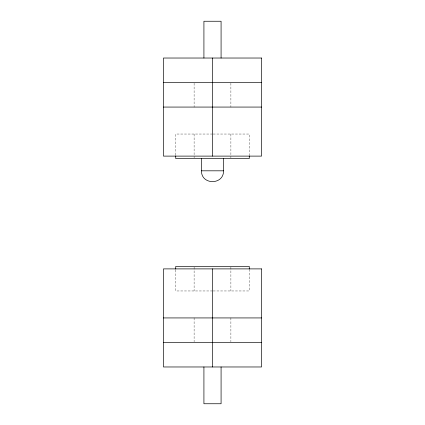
<?xml version="1.0" encoding="UTF-8"?>
<svg xmlns="http://www.w3.org/2000/svg" width="425" height="425" viewBox="0 0 425 425"><rect width="100%" height="100%" fill="white"/><g stroke="black" fill="none" stroke-linecap="round" stroke-linejoin="round"><path stroke-width="0.32" stroke-dasharray="2.12 1.59" d="M212.5 134.04L175.722 134.04L175.722 155.242M213.153 134.04L249.278 134.04L249.278 155.242M212.5 290.96L175.722 290.96L175.722 269.758M213.153 290.96L249.278 290.96L249.278 269.758M230.892 83.21L230.892 107.068M230.892 134.04L230.892 157.893M230.892 267.107L230.892 290.96M230.892 317.932L230.892 341.79M194.108 83.21L194.108 107.068M194.108 134.04L194.108 157.893M194.108 267.107L194.108 290.96M194.108 317.932L194.108 341.79"/><path stroke-width="0.64" d="M223.534 158.557L223.534 170.818C223.816 185.194 201.184 185.194 201.466 170.818L201.466 158.557M163.46 82.546L261.54 82.546M163.46 107.068L261.54 107.068M201.466 170.818L223.534 170.818M163.46 317.932L261.54 317.932M163.46 342.454L261.54 342.454M249.278 155.906L249.278 158.557L175.722 158.557L175.722 155.906M249.278 269.094L249.278 266.443L175.722 266.443L175.722 269.094M221.08 58.028L221.08 21.25L203.92 21.25L203.92 58.028M221.08 366.972L221.08 403.75L203.92 403.75L203.92 366.972M212.5 58.028L212.5 156.108M212.5 268.892L212.5 366.972M261.54 58.028L163.46 58.028L163.46 156.108L261.54 156.108L261.54 58.028M261.54 268.892L163.46 268.892L163.46 366.972L261.54 366.972L261.54 268.892"/></g></svg>
